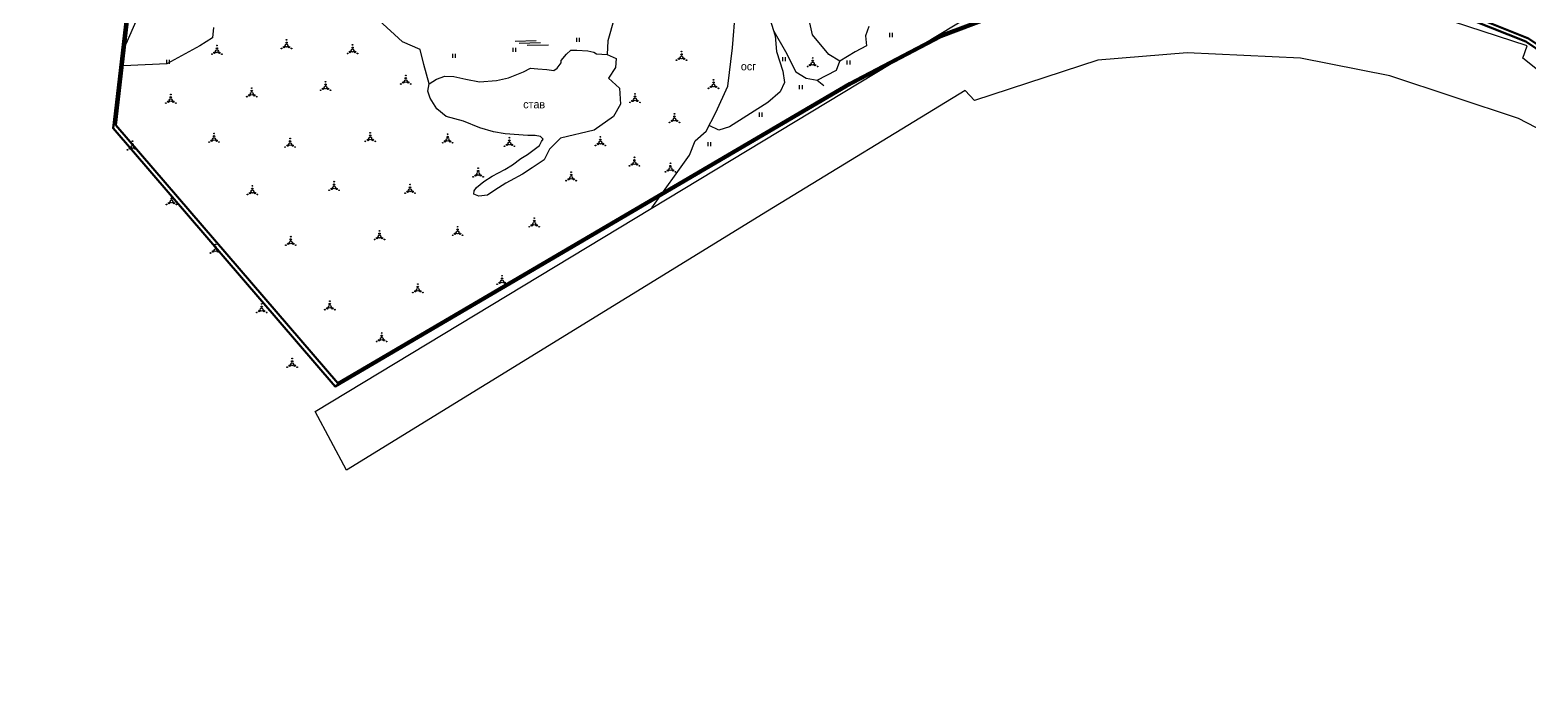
# Model space of a CAD drawing. Header units: millimetres. Extents: x 1379499 to 1411715, y 5652947 to 5671991.
# Drawn here: x 1398627 to 1399939, y 5659768 to 5660330 of the extents above; entities that cross this region are included whole.
import ezdxf

# ---------------------------------------------------------------- set-up
doc = ezdxf.new("R2010")
doc.units = ezdxf.units.MM
doc.layers.add('_5Інше', color=252, linetype='Continuous', lineweight=25)
for name, color, linetype in [('вулиці', 7, 'Continuous'), ('ВулНазва', 7, 'Continuous'), ('межа по генплану', 7, 'Continuous'), ('на область', 5, 'Continuous'), ('Умовні познач', 7, 'Continuous')]:
    doc.layers.add(name, color=color, linetype=linetype)
picture_1 = doc.add_image_def('image1.bmp', size_in_pixel=(3370, 2384))

# ---------------------------------------------------------------- blocks, each defined once
blk = doc.blocks.new('ЛвЗд')
at = {"layer": '_5Інше', "color": 204, "linetype": 'Continuous'}
for points in [[(42747.277, 26990.674), (43547.933, 27468.27)], [(43809.546, 27304.251), (43731.602, 27330.166)], [(43433.898, 27293.9), (43325.647, 27259.345)], [(43511.888, 27299.942), (43433.898, 27293.9)], [(43611.006, 27294.673), (43511.888, 27299.942)], [(43689.204, 27278.74), (43611.006, 27294.673)], [(43805.468, 27293.665), (43809.546, 27304.251)], [(43889.418, 27225.56), (43805.468, 27293.665)], [(43801.483, 27240.789), (43689.204, 27278.74)], [(43317.59, 27268.207), (43144.135, 27163.466)], [(43325.647, 27259.345), (43317.59, 27268.207)], [(43863.137, 27208.415), (43801.483, 27240.789)], [(43144.135, 27163.466), (42774.589, 26939.118)], [(42774.589, 26939.118), (42747.277, 26990.674)]]:
    blk.add_lwpolyline(points, dxfattribs=at)

msp = doc.modelspace()

# ---------------------------------------------------------------- linework, layer by layer
at = {"layer": 'вулиці', "color": 7}
for p, q in [((1399379.5, 5660323.8), (1399379.5, 5660327.4)), ((1399381.9, 5660323.8), (1399381.9, 5660327.4)), ((1399050, 5660310.7), (1399050, 5660314.3)), ((1399052.4, 5660310.7), (1399052.4, 5660314.3)), ((1399105.6, 5660319.5), (1399105.6, 5660323.1)), ((1399108, 5660319.5), (1399108, 5660323.1)), ((1398747.1, 5660300.3), (1398747.1, 5660303.9)), ((1398749.5, 5660300.3), (1398749.5, 5660303.9)), ((1398997.1, 5660305.5), (1398997.1, 5660309.1)), ((1398999.5, 5660305.5), (1398999.5, 5660309.1)), ((1399285.9, 5660302.7), (1399285.9, 5660306.3)), ((1399288.3, 5660302.7), (1399288.3, 5660306.3)), ((1399342.3, 5660299.6), (1399342.3, 5660303.2)), ((1399344.7, 5660299.6), (1399344.7, 5660303.2)), ((1399300.6, 5660278.2), (1399300.6, 5660281.8)), ((1399303, 5660278.2), (1399303, 5660281.8)), ((1399265.4, 5660254), (1399265.4, 5660257.6)), ((1399267.8, 5660254), (1399267.8, 5660257.6)), ((1399220.5, 5660228.3), (1399220.5, 5660231.9)), ((1399222.9, 5660228.3), (1399222.9, 5660231.9))]:
    msp.add_line(p, q, dxfattribs=at)
at = {"layer": 'вулиці', "color": 7, "lineweight": -2}
for points in [[(1398711.6, 5660317.9), (1398747.9, 5660401)], [(1399315.8, 5660286.1), (1399332.8, 5660294.7), (1399335.8, 5660302.8), (1399326, 5660308.6), (1399311.8, 5660325.8), (1399305.3, 5660354.6)], [(1399138.3, 5660340.1), (1399132.9, 5660320.6), (1399132.3, 5660308.6), (1399132.3, 5660308.6), (1399132.3, 5660308.6), (1399140.1, 5660305.1), (1399139.5, 5660297), (1399133.5, 5660287.7), (1399143, 5660279), (1399143.9, 5660265), (1399137.8, 5660254.3), (1399121, 5660242.2), (1399091.4, 5660235.4), (1399081.9, 5660225.6), (1399077, 5660216.4), (1399066.5, 5660209.3), (1399058.2, 5660203.8), (1399047.5, 5660197.9), (1399043.5, 5660195.9), (1399034, 5660189.9), (1399027.6, 5660185.4), (1399020.1, 5660184.5), (1399015.5, 5660186.4), (1399015.8, 5660189.2), (1399017.9, 5660192.1), (1399024.4, 5660197.4), (1399031.7, 5660202), (1399042.6, 5660208), (1399049.3, 5660212), (1399056.6, 5660217.6), (1399062.5, 5660220.9), (1399073, 5660228.8), (1399074.9, 5660232.3), (1399076.4, 5660234.5), (1399074, 5660236.6), (1399069.4, 5660237.7), (1399062.8, 5660237.5), (1399042.9, 5660239), (1399032.8, 5660240.8), (1399021, 5660244.2), (1399006.5, 5660250.2), (1398991.5, 5660254.2), (1398983.3, 5660260.9), (1398977.3, 5660270.3), (1398975.4, 5660276.3), (1398976.6, 5660282.8), (1398983.1, 5660287), (1398990.1, 5660289.6), (1398998, 5660289.2), (1399008.7, 5660286.8), (1399020.5, 5660284.6), (1399035.4, 5660285.6), (1399045.9, 5660288.2), (1399059, 5660293.4), (1399065.2, 5660296.4), (1399071.7, 5660296), (1399079.5, 5660295.4), (1399085.5, 5660294.4), (1399088.4, 5660296.4), (1399092, 5660301.1), (1399092, 5660303.2), (1399096.7, 5660308.9), (1399100.4, 5660312.3), (1399105.7, 5660312.3), (1399115.4, 5660311.7), (1399120.6, 5660310.5), (1399123, 5660309.2), (1399132.3, 5660308.6)], [(1399171.3, 5660174.2), (1399204.3, 5660220.4), (1399209.1, 5660233), (1399218.8, 5660241.3), (1399227.4, 5660257.6), (1399237.9, 5660280.8), (1399241.9, 5660314.3), (1399244.6, 5660347)], [(1399274.6, 5660339.6), (1399279.2, 5660324.8), (1399280.4, 5660311), (1399286, 5660294), (1399287.4, 5660283.9), (1399283.6, 5660275.7), (1399272.7, 5660266.6), (1399239.3, 5660245.3), (1399229.8, 5660242.2), (1399221.6, 5660246.5)], [(1398787.9, 5660332.2), (1398786.9, 5660323), (1398776, 5660316.2), (1398747.1, 5660300.3), (1398709.3, 5660298.5)], [(1398976.6, 5660282.8), (1398972, 5660299.8), (1398968.6, 5660312.9), (1398953.2, 5660319.7), (1398932.5, 5660338.5)], [(1399277.9, 5660329), (1399288.1, 5660311.2), (1399297.2, 5660293.2), (1399306.3, 5660287.8), (1399315.8, 5660286.1), (1399321.8, 5660281.4)], [(1399361.1, 5660333), (1399358.3, 5660324.8), (1399359, 5660316.2), (1399349.2, 5660310.7), (1399335.8, 5660302.8)]]:
    msp.add_lwpolyline(points, dxfattribs=at)
at = {"layer": 'вулиці', "color": 7}
for centre, radius in [((1398790.9, 5660313.8), 0.625), ((1398790.9, 5660316.3), 0.312), ((1398847.4, 5660313.8), 0.312), ((1398849.6, 5660315), 0.625), ((1398851.8, 5660316.3), 1.25), ((1398851.8, 5660318.8), 0.625), ((1398851.8, 5660321.3), 0.312), ((1398853.9, 5660315), 0.625), ((1398856.1, 5660313.8), 0.312), ((1398909.5, 5660311.9), 1.25), ((1398909.5, 5660314.4), 0.625), ((1398909.5, 5660316.9), 0.312), ((1398786.6, 5660308.8), 0.312), ((1398788.7, 5660310), 0.625), ((1398790.9, 5660311.3), 1.25), ((1398793.1, 5660310), 0.625), ((1398795.2, 5660308.8), 0.312), ((1398905.2, 5660309.4), 0.312), ((1398907.3, 5660310.7), 0.625), ((1398911.7, 5660310.7), 0.625), ((1398913.8, 5660309.4), 0.312), ((1399192.9, 5660303.5), 0.312), ((1399195.1, 5660304.8), 0.625), ((1399197.3, 5660306), 1.25), ((1399197.3, 5660308.5), 0.625), ((1399197.3, 5660311), 0.312), ((1399199.4, 5660304.8), 0.625), ((1399201.6, 5660303.5), 0.312), ((1399312, 5660300.5), 1.25), ((1399312, 5660303), 0.625), ((1399312, 5660305.5), 0.312), ((1398956.1, 5660287.7), 0.625), ((1398956.1, 5660290.2), 0.312), ((1399307.6, 5660298), 0.312), ((1399309.8, 5660299.2), 0.625), ((1399314.1, 5660299.2), 0.625), ((1399316.3, 5660298), 0.312), ((1398750.5, 5660273.5), 0.312), ((1398821.3, 5660274.1), 1.25), ((1398821.3, 5660276.6), 0.625), ((1398821.3, 5660279.1), 0.312), ((1398881.6, 5660277.2), 0.312), ((1398883.7, 5660278.4), 0.625), ((1398885.9, 5660279.7), 1.25), ((1398885.9, 5660282.2), 0.625), ((1398885.9, 5660284.7), 0.312), ((1398888.1, 5660278.4), 0.625), ((1398890.2, 5660277.2), 0.312), ((1398951.7, 5660282.7), 0.312), ((1398953.9, 5660284), 0.625), ((1398956.1, 5660285.2), 1.25), ((1398958.2, 5660284), 0.625), ((1398960.4, 5660282.7), 0.312), ((1399156.6, 5660274.1), 0.312), ((1399220.9, 5660278.9), 0.312), ((1399223.1, 5660280.1), 0.625), ((1399225.3, 5660281.4), 1.25), ((1399225.3, 5660283.9), 0.625), ((1399225.3, 5660286.4), 0.312), ((1399227.4, 5660280.1), 0.625), ((1399229.6, 5660278.9), 0.312), ((1398746.2, 5660266), 0.312), ((1398748.4, 5660267.2), 0.625), ((1398750.5, 5660268.5), 1.25), ((1398750.5, 5660271), 0.625), ((1398752.7, 5660267.2), 0.625), ((1398754.9, 5660266), 0.312), ((1398817, 5660271.6), 0.312), ((1398819.2, 5660272.8), 0.625), ((1398823.5, 5660272.8), 0.625), ((1398825.7, 5660271.6), 0.312), ((1399152.2, 5660266.6), 0.312), ((1399154.4, 5660267.9), 0.625), ((1399156.6, 5660269.1), 1.25), ((1399156.6, 5660271.6), 0.625), ((1399158.7, 5660267.9), 0.625), ((1399160.9, 5660266.6), 0.312), ((1399186.8, 5660249.1), 0.312), ((1399189, 5660250.4), 0.625), ((1399191.1, 5660251.6), 1.25), ((1399191.1, 5660254.1), 0.625), ((1399191.1, 5660256.6), 0.312), ((1399193.3, 5660250.4), 0.625), ((1399195.5, 5660249.1), 0.312), ((1398788.4, 5660234.4), 1.25), ((1398788.4, 5660236.9), 0.625), ((1398788.4, 5660239.4), 0.312), ((1398854.9, 5660235), 0.312), ((1398925, 5660235), 1.25), ((1398925, 5660237.5), 0.625), ((1398925, 5660240), 0.312), ((1398992.7, 5660233.8), 1.25), ((1398992.7, 5660236.3), 0.625), ((1398992.7, 5660238.8), 0.312), ((1399046.7, 5660235.7), 0.312), ((1399126.3, 5660233.9), 0.625), ((1399126.3, 5660236.4), 0.312), ((1398712.7, 5660225.1), 0.312), ((1398714.8, 5660226.3), 0.625), ((1398717, 5660227.6), 1.25), ((1398717, 5660230.1), 0.625), ((1398717, 5660232.6), 0.312), ((1398719.2, 5660226.3), 0.625), ((1398721.3, 5660225.1), 0.312), ((1398784.1, 5660231.9), 0.312), ((1398786.3, 5660233.1), 0.625), ((1398790.6, 5660233.1), 0.625), ((1398792.7, 5660231.9), 0.312), ((1398850.5, 5660227.5), 0.312), ((1398852.7, 5660228.8), 0.625), ((1398854.9, 5660230), 1.25), ((1398854.9, 5660232.5), 0.625), ((1398857, 5660228.8), 0.625), ((1398859.2, 5660227.5), 0.312), ((1398920.7, 5660232.5), 0.312), ((1398922.9, 5660233.7), 0.625), ((1398927.2, 5660233.7), 0.625), ((1398929.4, 5660232.5), 0.312), ((1398988.4, 5660231.3), 0.312), ((1398990.5, 5660232.5), 0.625), ((1398994.9, 5660232.5), 0.625), ((1398997, 5660231.3), 0.312), ((1399042.4, 5660228.2), 0.312), ((1399044.6, 5660229.4), 0.625), ((1399046.7, 5660230.7), 1.25), ((1399046.7, 5660233.2), 0.625), ((1399048.9, 5660229.4), 0.625), ((1399051.1, 5660228.2), 0.312), ((1399122, 5660228.9), 0.312), ((1399124.1, 5660230.2), 0.625), ((1399126.3, 5660231.4), 1.25), ((1399128.5, 5660230.2), 0.625), ((1399130.6, 5660228.9), 0.312), ((1399019.4, 5660209), 0.312), ((1399151.7, 5660211), 0.312), ((1399153.9, 5660212.3), 0.625), ((1399156.1, 5660213.5), 1.25), ((1399156.1, 5660216), 0.625), ((1399156.1, 5660218.5), 0.312), ((1399158.2, 5660212.3), 0.625), ((1399160.4, 5660211), 0.312), ((1399187.6, 5660208.3), 1.25), ((1399187.6, 5660210.8), 0.625), ((1399187.6, 5660213.3), 0.312), ((1398893.4, 5660194.7), 0.625), ((1398893.4, 5660197.2), 0.312), ((1398959.8, 5660194.7), 0.312), ((1399015.1, 5660201.5), 0.312), ((1399017.2, 5660202.7), 0.625), ((1399019.4, 5660204), 1.25), ((1399019.4, 5660206.5), 0.625), ((1399021.6, 5660202.7), 0.625), ((1399023.7, 5660201.5), 0.312), ((1399096.4, 5660198.1), 0.312), ((1399098.6, 5660199.3), 0.625), ((1399100.8, 5660200.6), 1.25), ((1399100.8, 5660203.1), 0.625), ((1399100.8, 5660205.6), 0.312), ((1399102.9, 5660199.3), 0.625), ((1399105.1, 5660198.1), 0.312), ((1399183.2, 5660205.8), 0.312), ((1399185.4, 5660207), 0.625), ((1399189.7, 5660207), 0.625), ((1399191.9, 5660205.8), 0.312), ((1398751.2, 5660182.3), 0.625), ((1398751.2, 5660184.8), 0.312), ((1398817.6, 5660186), 0.312), ((1398819.8, 5660187.2), 0.625), ((1398821.9, 5660188.5), 1.25), ((1398821.9, 5660191), 0.625), ((1398821.9, 5660193.5), 0.312), ((1398824.1, 5660187.2), 0.625), ((1398826.3, 5660186), 0.312), ((1398889, 5660189.7), 0.312), ((1398891.2, 5660190.9), 0.625), ((1398893.4, 5660192.2), 1.25), ((1398895.5, 5660190.9), 0.625), ((1398897.7, 5660189.7), 0.312), ((1398955.5, 5660187.2), 0.312), ((1398957.6, 5660188.5), 0.625), ((1398959.8, 5660189.7), 1.25), ((1398959.8, 5660192.2), 0.625), ((1398962, 5660188.5), 0.625), ((1398964.1, 5660187.2), 0.312), ((1398746.8, 5660177.3), 0.312), ((1398749, 5660178.5), 0.625), ((1398751.2, 5660179.8), 1.25), ((1398753.3, 5660178.5), 0.625), ((1398755.5, 5660177.3), 0.312), ((1399001.4, 5660155.3), 0.625), ((1399001.4, 5660157.8), 0.312), ((1399064.1, 5660157.8), 0.312), ((1399066.3, 5660159), 0.625), ((1399068.5, 5660160.3), 1.25), ((1399068.5, 5660162.8), 0.625), ((1399068.5, 5660165.3), 0.312), ((1399070.6, 5660159), 0.625), ((1399072.8, 5660157.8), 0.312), ((1398789.7, 5660142.3), 0.312), ((1398853.3, 5660142.9), 0.625), ((1398855.5, 5660144.1), 1.25), ((1398855.5, 5660146.6), 0.625), ((1398855.5, 5660149.1), 0.312), ((1398857.6, 5660142.9), 0.625), ((1398928.8, 5660146.6), 0.312), ((1398930.9, 5660147.8), 0.625), ((1398933.1, 5660149.1), 1.25), ((1398933.1, 5660151.6), 0.625), ((1398933.1, 5660154.1), 0.312), ((1398935.3, 5660147.8), 0.625), ((1398937.4, 5660146.6), 0.312), ((1398997.1, 5660150.3), 0.312), ((1398999.2, 5660151.6), 0.625), ((1399001.4, 5660152.8), 1.25), ((1399003.6, 5660151.6), 0.625), ((1399005.7, 5660150.3), 0.312), ((1398785.3, 5660134.8), 0.312), ((1398787.5, 5660136.1), 0.625), ((1398789.7, 5660137.3), 1.25), ((1398789.7, 5660139.8), 0.625), ((1398791.8, 5660136.1), 0.625), ((1398794, 5660134.8), 0.312), ((1398851.2, 5660141.6), 0.312), ((1398859.8, 5660141.6), 0.312), ((1398966.6, 5660102.6), 1.25), ((1398966.6, 5660105.1), 0.625), ((1398966.6, 5660107.6), 0.312), ((1399036, 5660107.4), 0.312), ((1399038.2, 5660108.7), 0.625), ((1399040.3, 5660109.9), 1.25), ((1399040.3, 5660112.4), 0.625), ((1399040.3, 5660114.9), 0.312), ((1399042.5, 5660108.7), 0.625), ((1399044.7, 5660107.4), 0.312), ((1398830, 5660090.2), 0.312), ((1398889.6, 5660090.2), 0.625), ((1398889.6, 5660092.7), 0.312), ((1398962.3, 5660100.1), 0.312), ((1398964.5, 5660101.3), 0.625), ((1398968.8, 5660101.3), 0.625), ((1398971, 5660100.1), 0.312), ((1398825.7, 5660082.7), 0.312), ((1398827.9, 5660084), 0.625), ((1398830, 5660085.2), 1.25), ((1398830, 5660087.7), 0.625), ((1398832.2, 5660084), 0.625), ((1398834.4, 5660082.7), 0.312), ((1398885.3, 5660085.2), 0.312), ((1398887.5, 5660086.4), 0.625), ((1398889.6, 5660087.7), 1.25), ((1398891.8, 5660086.4), 0.625), ((1398894, 5660085.2), 0.312), ((1398935, 5660064.8), 0.312), ((1398930.6, 5660057.3), 0.312), ((1398932.8, 5660058.5), 0.625), ((1398935, 5660059.8), 1.25), ((1398935, 5660062.3), 0.625), ((1398937.1, 5660058.5), 0.625), ((1398939.3, 5660057.3), 0.312), ((1398856.7, 5660037.4), 1.25), ((1398856.7, 5660039.9), 0.625), ((1398856.7, 5660042.4), 0.312), ((1398852.4, 5660034.9), 0.312), ((1398854.6, 5660036.2), 0.625), ((1398858.9, 5660036.2), 0.625), ((1398861.1, 5660034.9), 0.312)]:
    msp.add_circle(centre, radius, dxfattribs=at)
at = {"layer": 'межа по генплану', "color": 1, "lineweight": 70}
msp.add_lwpolyline([(1400268.7, 5659696.1), (1400264.8, 5659863.9), (1400256.5, 5659937.9), (1400219.7, 5660049), (1400138.9, 5660160.3), (1400054.1, 5660244.2), (1399938.1, 5660322.6), (1399831.6, 5660365.3), (1399739.8, 5660379.6), (1399634.9, 5660378.3), (1399517, 5660360.8), (1399426.4, 5660326.6), (1399344.3, 5660283.3), (1398896.6, 5660020.8), (1398702.5, 5660246.7), (1398794.7, 5661045.7), (1398843.2, 5661288.1), (1398941.9, 5661943.1), (1398977.3, 5662257.3)], dxfattribs=at)
at = {"layer": 'межа по генплану', "color": 3, "lineweight": 70}
msp.add_lwpolyline([(1400266.3, 5659693.3), (1400262.4, 5659861.1), (1400254.1, 5659935.1), (1400217.3, 5660046.2), (1400136.5, 5660157.5), (1400051.7, 5660241.4), (1399935.7, 5660319.8), (1399829.2, 5660362.5), (1399737.4, 5660376.8), (1399632.4, 5660375.5), (1399514.6, 5660358), (1399424, 5660323.8), (1399341.9, 5660280.5), (1398894.2, 5660018), (1398700.1, 5660243.9), (1398792.3, 5661042.9), (1398840.8, 5661285.3), (1398939.5, 5661940.3), (1398974.9, 5662254.5)], dxfattribs=at)
at = {"layer": 'межа по генплану', "color": 5, "lineweight": 70}
msp.add_lwpolyline([(1400266.3, 5659693.3), (1400262.4, 5659861.1), (1400254.1, 5659935.1), (1400217.3, 5660046.2), (1400136.5, 5660157.5), (1400051.7, 5660241.4), (1399935.7, 5660319.8), (1399829.2, 5660362.5), (1399737.4, 5660376.8), (1399632.4, 5660375.5), (1399514.6, 5660358), (1399424, 5660323.8), (1399341.9, 5660280.5), (1398894.2, 5660018), (1398700.1, 5660243.9), (1398792.3, 5661042.9), (1398840.8, 5661285.3), (1398939.5, 5661940.3), (1398974.9, 5662254.5)], dxfattribs=at)
at = {"layer": 'Умовні познач', "color": 0, "lineweight": 25}
for p, q in [((1399051.7, 5660320.2), (1399070.2, 5660320.7)), ((1399055.4, 5660318.4), (1399073.9, 5660318.9)), ((1399062.4, 5660316.6), (1399080.9, 5660317.1))]:
    msp.add_line(p, q, dxfattribs=at)

# ---------------------------------------------------------------- block references
at = {"layer": 'ВулНазва', "color": 7, "lineweight": 9, "rotation": 0.3369352804739994}
msp.add_blockref('ЛвЗд', (1356288.9, 5632754.6), dxfattribs=at)

# ---------------------------------------------------------------- texts
at = {"layer": 'вулиці', "color": 7}
for s, p in [('осг', (1399249.2, 5660294.7)), ('став', (1399058.8, 5660261.4))]:
    msp.add_text(s, height=7, dxfattribs=at).set_placement(p)

# ---------------------------------------------------------------- pictures from other files: only their frames are drawn
at = {"layer": 'на область', "color": 7, "lineweight": -2}
image = msp.add_image(picture_1, insert=(1395288.6, 5652947), size_in_units=(16426, 11620.1), dxfattribs=at)
image.dxf.flags = 7

doc.saveas('drawing.dxf')
